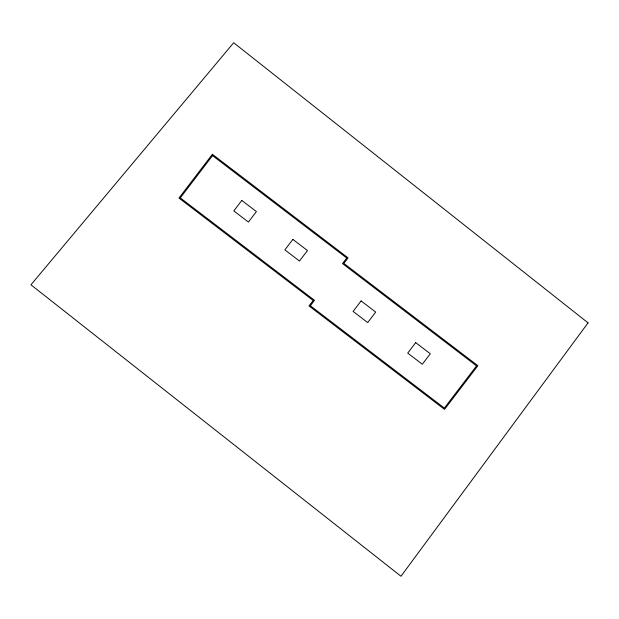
<?xml version="1.0" encoding="UTF-8"?>
<svg xmlns="http://www.w3.org/2000/svg" width="619" height="619" viewBox="0 0 619 619"><rect width="100%" height="100%" fill="white"/><g stroke="black" fill="none" stroke-linecap="round" stroke-linejoin="round"><path stroke-width="0.93" d="M588.05 322.855L400.98 576.25L30.95 284.802L233.68 42.75L588.05 322.855M212.371 154.293L178.968 198.065L313.168 300.486L309.005 305.933L444.535 409.383L477.868 365.705L343.847 263.408L348.071 257.868L212.371 154.293M212.549 155.624L180.299 197.887L314.491 300.308L310.328 305.755L444.357 408.053L476.545 365.883L342.516 263.593L346.748 258.046L212.549 155.624M241.812 200.432L233.812 210.909L248.42 222.059L256.421 211.582L241.812 200.432M292.864 239.398L284.864 249.875L299.472 261.025L307.473 250.548L292.864 239.398M361.094 300.935L353.093 311.419L367.701 322.569L375.702 312.084L361.094 300.935M415.697 342.617L407.704 353.093L422.313 364.243L430.306 353.766L415.697 342.617"/></g></svg>
